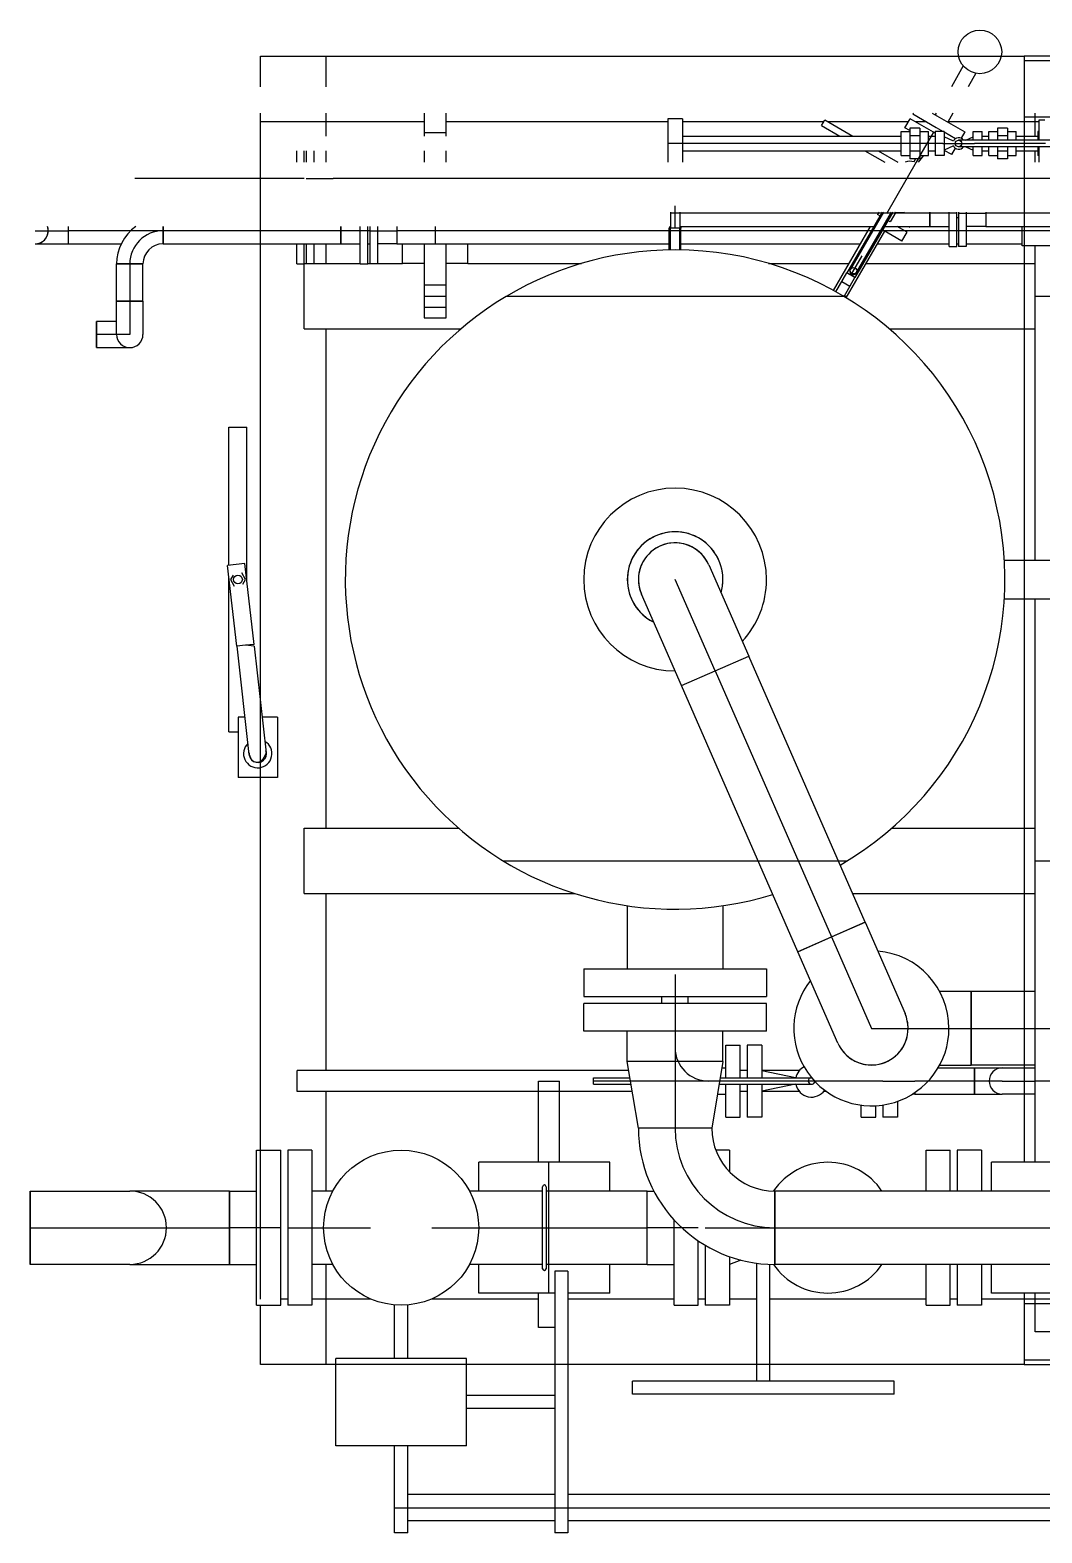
# Model space of a CAD drawing. Header units: inches. Extents: x 517790 to 538444, y 301815 to 302461.
# Drawn here: x 517885.83 to 517888.226, y 302335.547 to 302339.108 of the extents above; entities that cross this region are included whole.
import ezdxf

# ---------------------------------------------------------------- set-up
doc = ezdxf.new("R2010")
doc.units = ezdxf.units.IN
doc.header["$MEASUREMENT"] = 0
doc.layers.add('硅胶总平面底图 工艺装置区', color=253, linetype='Continuous')

msp = doc.modelspace()

# ---------------------------------------------------------------- linework, layer by layer
at = {"layer": '硅胶总平面底图 工艺装置区', "color": 253, "linetype": 'Continuous', "lineweight": -3}
for p, q in [((517886.3758, 302339.0458), (517886.5308, 302339.0458)), ((517886.3758, 302338.9736), (517886.3758, 302339.0458)), ((517886.3758, 302339.0458), (517888.0288, 302339.0458)), ((517886.3758, 302338.9736), (517886.3758, 302339.0458)), ((517886.5308, 302338.9736), (517886.5308, 302339.0458)), ((517888.0401, 302339.0227), (517888.0118, 302338.9736)), ((517888.0288, 302339.0458), (517888.13, 302339.0458)), ((517888.13, 302339.0458), (517888.1841, 302339.0458)), ((517888.3391, 302339.0458), (517888.1841, 302339.0458)), ((517888.1841, 302339.0458), (517888.1841, 302339.0354)), ((517888.1841, 302339.0354), (517888.1841, 302338.9736)), ((517888.1841, 302339.0354), (517888.258, 302339.0354)), ((517888.07, 302339.0054), (517888.0517, 302338.9736)), ((517888.1841, 302338.9736), (517888.1841, 302338.9113)), ((517886.3758, 302338.8564), (517886.3758, 302338.9113)), ((517886.3758, 302338.8908), (517886.3758, 302338.9113)), ((517886.5308, 302338.8564), (517886.5308, 302338.9113)), ((517886.7633, 302338.9113), (517886.7633, 302338.8564)), ((517886.7633, 302338.9113), (517886.7633, 302338.8564)), ((517886.7633, 302338.9113), (517886.7633, 302338.8649)), ((517886.7633, 302338.9113), (517886.7633, 302338.8649)), ((517886.815, 302338.8564), (517886.815, 302338.9113)), ((517886.815, 302338.8564), (517886.815, 302338.9113)), ((517886.815, 302338.8649), (517886.815, 302338.9113)), ((517886.815, 302338.8649), (517886.815, 302338.9113)), ((517887.9219, 302338.9113), (517887.9207, 302338.9092)), ((517887.9207, 302338.9092), (517887.9761, 302338.8772)), ((517887.9663, 302338.9113), (517887.9884, 302338.8985)), ((517887.9758, 302338.9113), (517887.9734, 302338.9072)), ((517888.0157, 302338.9113), (517888.0033, 302338.8899)), ((517888.1841, 302338.9113), (517888.1841, 302338.9011)), ((517888.21, 302338.8564), (517888.21, 302338.9113)), ((517886.3758, 302338.8908), (517886.7633, 302338.8908)), ((517886.815, 302338.8908), (517887.3403, 302338.8908)), ((517887.3403, 302338.8978), (517887.3403, 302338.7948)), ((517887.3747, 302338.8978), (517887.3403, 302338.8978)), ((517887.3747, 302338.8978), (517887.3747, 302338.7948)), ((517887.3747, 302338.8908), (517887.7095, 302338.8908)), ((517887.704, 302338.8814), (517887.7079, 302338.8881)), ((517887.704, 302338.8814), (517887.7474, 302338.8564)), ((517887.7079, 302338.8881), (517887.7118, 302338.8948)), ((517887.7118, 302338.8948), (517887.7784, 302338.8564)), ((517887.7188, 302338.8908), (517887.91, 302338.8908)), ((517887.9018, 302338.8765), (517887.9141, 302338.8978)), ((517887.9133, 302338.8699), (517887.9018, 302338.8765)), ((517887.9373, 302338.8752), (517887.9133, 302338.8752)), ((517887.9133, 302338.8752), (517887.9133, 302338.8571)), ((517887.9695, 302338.8659), (517887.9141, 302338.8978)), ((517887.9264, 302338.8908), (517887.9526, 302338.8908)), ((517887.9373, 302338.8752), (517887.9373, 302338.8571)), ((517887.9761, 302338.8772), (517887.9923, 302338.8678)), ((517887.9884, 302338.8985), (517888.0438, 302338.8665)), ((517888.0038, 302338.8908), (517888.1841, 302338.8908)), ((517888.145, 302338.8752), (517888.1209, 302338.8752)), ((517888.1209, 302338.8752), (517888.1209, 302338.8571)), ((517888.145, 302338.8752), (517888.145, 302338.8571)), ((517888.258, 302338.9011), (517888.1841, 302338.9011)), ((517888.1841, 302338.9011), (517888.1841, 302338.8908)), ((517888.1841, 302338.8908), (517888.1841, 302338.8564)), ((517888.1841, 302338.8908), (517888.2198, 302338.8908)), ((517888.2198, 302338.8469), (517888.2198, 302338.8949)), ((517888.2198, 302338.8949), (517888.233, 302338.8949)), ((517886.3758, 302338.8218), (517886.3758, 302338.8564)), ((517886.7633, 302338.8649), (517886.815, 302338.8649)), ((517886.7633, 302338.8649), (517886.815, 302338.8649)), ((517887.3747, 302338.8391), (517887.3403, 302338.8391)), ((517887.3747, 302338.8564), (517887.8933, 302338.8564)), ((517887.8933, 302338.8391), (517887.3747, 302338.8391)), ((517887.8933, 302338.8391), (517887.8933, 302338.8678)), ((517887.8933, 302338.8678), (517887.9133, 302338.8678)), ((517887.8933, 302338.8104), (517887.8933, 302338.8391)), ((517887.9114, 302338.8391), (517887.8933, 302338.8391)), ((517887.9393, 302338.8391), (517887.9114, 302338.8391)), ((517887.9373, 302338.8571), (517887.9133, 302338.8571)), ((517887.9133, 302338.8571), (517887.9133, 302338.8211)), ((517887.9373, 302338.8678), (517887.9574, 302338.8678)), ((517887.9373, 302338.8571), (517887.9373, 302338.8211)), ((517887.964, 302338.8564), (517887.9375, 302338.8104)), ((517887.9574, 302338.8391), (517887.9393, 302338.8391)), ((517887.9574, 302338.8391), (517887.9574, 302338.8678)), ((517887.9574, 302338.8564), (517887.9738, 302338.8564)), ((517887.9738, 302338.8391), (517887.9574, 302338.8391)), ((517887.9574, 302338.8104), (517887.9574, 302338.8391)), ((517887.9695, 302338.8659), (517887.964, 302338.8564)), ((517887.9738, 302338.8634), (517887.9695, 302338.8659)), ((517887.9738, 302338.8678), (517887.9738, 302338.8391)), ((517887.9951, 302338.8678), (517887.9738, 302338.8678)), ((517887.9918, 302338.8391), (517887.9738, 302338.8391)), ((517887.9738, 302338.8391), (517887.9738, 302338.8104)), ((517887.9918, 302338.8391), (517888.0665, 302338.8391)), ((517887.9951, 302338.8678), (517887.9951, 302338.8391)), ((517887.9951, 302338.8663), (517888.0218, 302338.8508)), ((517888.0166, 302338.8449), (517887.9951, 302338.8548)), ((517887.9951, 302338.8391), (517887.9951, 302338.8104)), ((517888.2668, 302338.8469), (517888.0291, 302338.8469)), ((517888.0438, 302338.8665), (517888.0351, 302338.8516)), ((517888.046, 302338.8469), (517888.0632, 302338.8548)), ((517888.0632, 302338.8469), (517888.0632, 302338.8678)), ((517888.0632, 302338.8678), (517888.0845, 302338.8678)), ((517888.119, 302338.8391), (517888.0665, 302338.8391)), ((517888.0845, 302338.8469), (517888.0845, 302338.8678)), ((517888.0845, 302338.8564), (517888.1009, 302338.8564)), ((517888.1009, 302338.8469), (517888.1009, 302338.8678)), ((517888.1009, 302338.8678), (517888.1209, 302338.8678)), ((517888.1469, 302338.8391), (517888.119, 302338.8391)), ((517888.145, 302338.8571), (517888.1209, 302338.8571)), ((517888.1209, 302338.8571), (517888.1209, 302338.8469)), ((517888.145, 302338.8678), (517888.165, 302338.8678)), ((517888.145, 302338.8571), (517888.145, 302338.8469)), ((517888.2348, 302338.8391), (517888.1469, 302338.8391)), ((517888.165, 302338.8469), (517888.165, 302338.8678)), ((517888.165, 302338.8564), (517888.2167, 302338.8564)), ((517888.1841, 302338.8564), (517888.1841, 302338.8218)), ((517888.2167, 302338.8678), (517888.2167, 302338.8469)), ((517888.2198, 302338.8678), (517888.2167, 302338.8678)), ((517886.3758, 302338.7948), (517886.3758, 302338.8218)), ((517886.4611, 302338.7948), (517886.4611, 302338.8218)), ((517886.4792, 302338.7948), (517886.4792, 302338.8218)), ((517886.4838, 302338.8218), (517886.4838, 302338.7948)), ((517886.5019, 302338.8218), (517886.5019, 302338.7948)), ((517886.5308, 302338.7948), (517886.5308, 302338.8218)), ((517886.7633, 302338.8218), (517886.7633, 302338.7948)), ((517886.7633, 302338.8218), (517886.7633, 302338.7948)), ((517886.815, 302338.7948), (517886.815, 302338.8218)), ((517886.815, 302338.7948), (517886.815, 302338.8218)), ((517887.3747, 302338.8218), (517887.8933, 302338.8218)), ((517887.8072, 302338.8218), (517887.854, 302338.7948)), ((517887.8382, 302338.8218), (517887.885, 302338.7948)), ((517887.8933, 302338.8104), (517887.9133, 302338.8104)), ((517887.9373, 302338.8211), (517887.9133, 302338.8211)), ((517887.9133, 302338.8211), (517887.9133, 302338.803)), ((517887.9373, 302338.803), (517887.9133, 302338.803)), ((517887.9238, 302338.7953), (517887.9268, 302338.803)), ((517887.9332, 302338.803), (517887.9285, 302338.7948)), ((517887.9373, 302338.8101), (517887.9332, 302338.803)), ((517887.9343, 302338.7948), (517887.9468, 302338.8104)), ((517887.9373, 302338.8211), (517887.9373, 302338.803)), ((517887.9373, 302338.8104), (517887.9574, 302338.8104)), ((517887.9375, 302338.8104), (517887.9373, 302338.8101)), ((517887.9574, 302338.8218), (517887.9738, 302338.8218)), ((517887.9951, 302338.8104), (517887.9738, 302338.8104)), ((517888.0166, 302338.8333), (517887.9951, 302338.8234)), ((517888.0126, 302338.8126), (517887.9951, 302338.8227)), ((517888.0126, 302338.8126), (517888.0213, 302338.8277)), ((517888.2668, 302338.8314), (517888.0291, 302338.8314)), ((517888.046, 302338.8314), (517888.0632, 302338.8234)), ((517888.0632, 302338.8104), (517888.0632, 302338.8314)), ((517888.0632, 302338.8104), (517888.0845, 302338.8104)), ((517888.0845, 302338.8104), (517888.0845, 302338.8314)), ((517888.0845, 302338.8218), (517888.1009, 302338.8218)), ((517888.1009, 302338.8104), (517888.1009, 302338.8314)), ((517888.1009, 302338.8104), (517888.1209, 302338.8104)), ((517888.1209, 302338.8314), (517888.1209, 302338.8211)), ((517888.145, 302338.8211), (517888.1209, 302338.8211)), ((517888.1209, 302338.8211), (517888.1209, 302338.803)), ((517888.145, 302338.803), (517888.1209, 302338.803)), ((517888.145, 302338.8314), (517888.145, 302338.8211)), ((517888.145, 302338.8211), (517888.145, 302338.803)), ((517888.145, 302338.8104), (517888.165, 302338.8104)), ((517888.165, 302338.8104), (517888.165, 302338.8314)), ((517888.165, 302338.8218), (517888.2167, 302338.8218)), ((517888.1841, 302338.8218), (517888.1841, 302338.7948)), ((517888.21, 302338.7948), (517888.21, 302338.8218)), ((517888.2167, 302338.8314), (517888.2167, 302338.8104)), ((517888.2198, 302338.8104), (517888.2167, 302338.8104)), ((517888.2198, 302338.7948), (517888.2198, 302338.8314)), ((517886.3758, 302338.6013), (517886.3758, 302338.7948)), ((517887.9285, 302338.7948), (517887.858, 302338.6727)), ((517888.1841, 302338.7948), (517888.1841, 302338.5963)), ((517886.0778, 302338.7564), (517886.0778, 302338.7564)), ((517886.0778, 302338.7564), (517886.0778, 302338.7564)), ((517886.1565, 302338.7564), (517886.0778, 302338.7564)), ((517886.2352, 302338.7564), (517886.1565, 302338.7564)), ((517886.2352, 302338.7564), (517886.2352, 302338.7564)), ((517886.2352, 302338.7564), (517886.2352, 302338.7564)), ((517886.4151, 302338.7564), (517886.2352, 302338.7564)), ((517886.4792, 302338.7564), (517886.4151, 302338.7564)), ((517886.4838, 302338.7564), (517886.5478, 302338.7564)), ((517888.4076, 302338.7564), (517886.5478, 302338.7564)), ((517887.3465, 302338.6767), (517887.3465, 302338.6386)), ((517887.3685, 302338.6738), (517887.3465, 302338.6738)), ((517887.3575, 302338.6767), (517887.3575, 302338.6911)), ((517887.3575, 302338.6386), (517887.3575, 302338.6767)), ((517887.3685, 302338.6767), (517887.3685, 302338.6386)), ((517887.8388, 302338.6738), (517887.3685, 302338.6738)), ((517887.8514, 302338.6767), (517887.7733, 302338.5415)), ((517887.8476, 302338.6767), (517887.7766, 302338.5537)), ((517887.8693, 302338.6767), (517887.7867, 302338.5337)), ((517887.873, 302338.6767), (517887.7957, 302338.5427)), ((517887.8405, 302338.6767), (517887.8369, 302338.6706)), ((517887.8423, 302338.6675), (517887.8369, 302338.6706)), ((517887.8785, 302338.6738), (517887.8388, 302338.6738)), ((517887.8667, 302338.6534), (517887.8614, 302338.6565)), ((517887.88, 302338.6764), (517887.8667, 302338.6534)), ((517887.9605, 302338.6738), (517887.8785, 302338.6738)), ((517887.9605, 302338.6738), (517887.9605, 302338.6767)), ((517887.9605, 302338.6767), (517887.9605, 302338.6426)), ((517888.0245, 302338.6738), (517887.9605, 302338.6738)), ((517887.9605, 302338.6426), (517887.9605, 302338.6738)), ((517888.0064, 302338.6738), (517888.0064, 302338.6767)), ((517888.0064, 302338.595), (517888.0064, 302338.6738)), ((517888.0245, 302338.6738), (517888.0245, 302338.6767)), ((517888.0245, 302338.595), (517888.0245, 302338.6738)), ((517888.0245, 302338.6636), (517888.0291, 302338.6636)), ((517888.0291, 302338.6767), (517888.0291, 302338.6738)), ((517888.0291, 302338.6738), (517888.0932, 302338.6738)), ((517888.0291, 302338.6738), (517888.0291, 302338.595)), ((517888.0473, 302338.6767), (517888.0473, 302338.6738)), ((517888.0473, 302338.6738), (517888.0473, 302338.595)), ((517888.0932, 302338.6767), (517888.0932, 302338.6738)), ((517888.0932, 302338.6767), (517888.0932, 302338.6426)), ((517888.0932, 302338.6738), (517888.0932, 302338.6426)), ((517888.2537, 302338.6738), (517888.0932, 302338.6738)), ((517885.8414, 302338.6324), (517885.8726, 302338.6324)), ((517885.8726, 302338.6324), (517885.9201, 302338.6324)), ((517885.9201, 302338.6426), (517885.9201, 302338.6013)), ((517885.9201, 302338.6426), (517885.9201, 302338.6324)), ((517886.0679, 302338.6324), (517885.9201, 302338.6324)), ((517885.9201, 302338.6324), (517885.9201, 302338.6324)), ((517885.9201, 302338.6324), (517885.9201, 302338.6324)), ((517885.9201, 302338.6324), (517885.9201, 302338.6013)), ((517886.1446, 302338.6324), (517886.0679, 302338.6324)), ((517886.1446, 302338.6013), (517886.1446, 302338.6426)), ((517886.1446, 302338.6426), (517886.1446, 302338.6013)), ((517886.1446, 302338.6324), (517886.1446, 302338.6324)), ((517886.1446, 302338.6324), (517886.1446, 302338.6324)), ((517886.5655, 302338.6324), (517886.1446, 302338.6324)), ((517886.5655, 302338.6324), (517886.5655, 302338.6426)), ((517886.5655, 302338.6426), (517886.5655, 302338.6013)), ((517886.6296, 302338.6324), (517886.5655, 302338.6324)), ((517886.5655, 302338.6013), (517886.5655, 302338.6324)), ((517886.6115, 302338.6324), (517886.6115, 302338.6426)), ((517886.6115, 302338.5537), (517886.6115, 302338.6324)), ((517886.6296, 302338.6324), (517886.6296, 302338.6426)), ((517886.6296, 302338.5537), (517886.6296, 302338.6324)), ((517886.6342, 302338.6324), (517886.6296, 302338.6324)), ((517886.6342, 302338.6426), (517886.6342, 302338.6324)), ((517886.6342, 302338.6324), (517886.6982, 302338.6324)), ((517886.6342, 302338.6324), (517886.6342, 302338.5537)), ((517886.6523, 302338.6426), (517886.6523, 302338.6324)), ((517886.6523, 302338.6324), (517886.6523, 302338.5537)), ((517886.6982, 302338.6426), (517886.6982, 302338.6324)), ((517886.6982, 302338.6426), (517886.6982, 302338.6013)), ((517886.6982, 302338.6324), (517886.6982, 302338.6013)), ((517887.3437, 302338.6324), (517886.6982, 302338.6324)), ((517886.7892, 302338.6426), (517886.7892, 302338.6013)), ((517886.7892, 302338.6426), (517886.7892, 302338.6013)), ((517887.3442, 302338.6426), (517887.3437, 302338.6386)), ((517887.3437, 302338.6386), (517887.3465, 302338.6386)), ((517887.3465, 302338.6386), (517887.3437, 302338.6386)), ((517887.3437, 302338.5868), (517887.3437, 302338.6386)), ((517887.3713, 302338.6324), (517887.3437, 302338.6324)), ((517887.3575, 302338.6386), (517887.3465, 302338.6386)), ((517887.3465, 302338.5869), (517887.3465, 302338.6386)), ((517887.3685, 302338.6386), (517887.3465, 302338.6386)), ((517887.3685, 302338.6386), (517887.3575, 302338.6386)), ((517887.3685, 302338.6426), (517887.8279, 302338.6426)), ((517887.3685, 302338.6386), (517887.3713, 302338.6386)), ((517887.3713, 302338.6386), (517887.3685, 302338.6386)), ((517887.3685, 302338.5869), (517887.3685, 302338.6386)), ((517887.3707, 302338.6426), (517887.3713, 302338.6386)), ((517887.3713, 302338.5868), (517887.3713, 302338.6386)), ((517887.8148, 302338.6324), (517887.3713, 302338.6324)), ((517887.733, 302338.4908), (517887.8207, 302338.6426)), ((517887.7629, 302338.4735), (517887.8541, 302338.6313)), ((517887.9014, 302338.6324), (517887.8148, 302338.6324)), ((517887.8945, 302338.608), (517887.8487, 302338.6345)), ((517887.8534, 302338.6426), (517887.9605, 302338.6426)), ((517887.9068, 302338.6293), (517887.8838, 302338.6426)), ((517887.8945, 302338.608), (517887.9068, 302338.6293)), ((517888.0064, 302338.6324), (517887.9014, 302338.6324)), ((517887.91, 302338.6426), (517887.9134, 302338.6407)), ((517887.9145, 302338.6426), (517887.9134, 302338.6407)), ((517887.9605, 302338.6426), (517888.0064, 302338.6426)), ((517888.0245, 302338.6324), (517888.0064, 302338.6324)), ((517888.0291, 302338.6324), (517888.0245, 302338.6324)), ((517888.0473, 302338.6324), (517888.0291, 302338.6324)), ((517888.0932, 302338.6426), (517888.0473, 302338.6426)), ((517888.1793, 302338.6324), (517888.0473, 302338.6324)), ((517888.0932, 302338.6426), (517888.2537, 302338.6426)), ((517888.1793, 302338.5963), (517888.1793, 302338.6426)), ((517888.3343, 302338.6324), (517888.1793, 302338.6324)), ((517885.8414, 302338.6013), (517885.9201, 302338.6013)), ((517885.9201, 302338.6013), (517886.0455, 302338.6013)), ((517886.1446, 302338.6013), (517886.5655, 302338.6013)), ((517886.3758, 302337.511), (517886.3758, 302338.6013)), ((517886.4611, 302338.5537), (517886.4611, 302338.6013)), ((517886.4792, 302338.5537), (517886.4792, 302338.6013)), ((517886.4838, 302338.6013), (517886.4838, 302338.5537)), ((517886.5019, 302338.6013), (517886.5019, 302338.5537)), ((517886.5308, 302338.5549), (517886.5308, 302338.6013)), ((517886.5655, 302338.6013), (517886.6115, 302338.6013)), ((517886.6296, 302338.6013), (517886.6342, 302338.6013)), ((517886.6982, 302338.6013), (517886.6523, 302338.6013)), ((517886.6982, 302338.6013), (517887.3437, 302338.6013)), ((517886.7117, 302338.5549), (517886.7117, 302338.6013)), ((517886.7633, 302338.6013), (517886.7633, 302338.4258)), ((517886.7633, 302338.6013), (517886.7633, 302338.4258)), ((517886.815, 302338.4258), (517886.815, 302338.6013)), ((517886.815, 302338.4258), (517886.815, 302338.6013)), ((517886.8667, 302338.5549), (517886.8667, 302338.6013)), ((517887.3713, 302338.6013), (517887.7968, 302338.6013)), ((517887.8367, 302338.6013), (517888.0064, 302338.6013)), ((517888.0064, 302338.595), (517888.0245, 302338.595)), ((517888.0245, 302338.6013), (517888.0291, 302338.6013)), ((517888.0473, 302338.595), (517888.0291, 302338.595)), ((517888.0473, 302338.6013), (517888.1793, 302338.6013)), ((517888.3343, 302338.5963), (517888.1793, 302338.5963)), ((517888.1841, 302338.5963), (517888.1841, 302337.8517)), ((517888.21, 302337.8517), (517888.21, 302338.5963)), ((517886.097, 302338.5537), (517886.0347, 302338.5537)), ((517886.0347, 302338.5537), (517886.097, 302338.5537)), ((517886.0347, 302338.4652), (517886.0347, 302338.5537)), ((517886.0658, 302338.5537), (517886.0658, 302338.5537)), ((517886.0658, 302338.5537), (517886.0658, 302338.5537)), ((517886.0658, 302338.5537), (517886.0658, 302338.4652)), ((517886.097, 302338.4652), (517886.097, 302338.5537)), ((517886.4611, 302338.5537), (517886.4792, 302338.5537)), ((517886.4792, 302338.5549), (517886.4838, 302338.5549)), ((517886.4792, 302338.3999), (517886.4792, 302338.5537)), ((517886.5019, 302338.5537), (517886.4838, 302338.5537)), ((517886.5019, 302338.5549), (517886.6115, 302338.5549)), ((517886.6115, 302338.5537), (517886.6296, 302338.5537)), ((517886.6296, 302338.5549), (517886.6342, 302338.5549)), ((517886.6523, 302338.5537), (517886.6342, 302338.5537)), ((517886.6523, 302338.5549), (517886.7117, 302338.5549)), ((517886.7633, 302338.5549), (517886.7117, 302338.5549)), ((517886.8667, 302338.5549), (517886.815, 302338.5549)), ((517886.8667, 302338.5549), (517887.1361, 302338.5549)), ((517887.5789, 302338.5549), (517887.7701, 302338.5549)), ((517887.7766, 302338.5537), (517887.7644, 302338.5326)), ((517887.7766, 302338.5537), (517887.7794, 302338.5521)), ((517887.7861, 302338.5482), (517887.8002, 302338.5725)), ((517887.7913, 302338.5726), (517887.7884, 302338.5743)), ((517887.8075, 302338.5632), (517887.8047, 302338.5649)), ((517887.8099, 302338.5549), (517888.21, 302338.5549)), ((517887.7385, 302338.4878), (517887.7644, 302338.5326)), ((517887.7576, 302338.4767), (517887.7835, 302338.5215)), ((517887.7707, 302338.5289), (517887.7644, 302338.5326)), ((517887.7739, 302338.527), (517887.7644, 302338.5326)), ((517887.7734, 302338.5315), (517887.7707, 302338.5289)), ((517887.7739, 302338.5271), (517887.7861, 302338.5482)), ((517887.7835, 302338.5215), (517887.7739, 302338.527)), ((517887.778, 302338.5289), (517887.7771, 302338.5252)), ((517887.7835, 302338.5215), (517887.7771, 302338.5252)), ((517887.7957, 302338.5427), (517887.7835, 302338.5215)), ((517887.7928, 302338.5443), (517887.7957, 302338.5427)), ((517886.815, 302338.5033), (517886.7633, 302338.5033)), ((517886.815, 302338.5033), (517886.7633, 302338.5033)), ((517886.7633, 302338.5033), (517886.7633, 302338.4516)), ((517886.7633, 302338.5033), (517886.7633, 302338.4516)), ((517886.815, 302338.4516), (517886.815, 302338.5033)), ((517886.815, 302338.4516), (517886.815, 302338.5033)), ((517887.7525, 302338.512), (517887.7716, 302338.501)), ((517886.0347, 302338.4652), (517886.097, 302338.4652)), ((517886.097, 302338.4652), (517886.0347, 302338.4652)), ((517886.0347, 302338.3865), (517886.0347, 302338.4652)), ((517886.0658, 302338.4652), (517886.0658, 302338.4652)), ((517886.0658, 302338.4652), (517886.0658, 302338.4652)), ((517886.0658, 302338.4652), (517886.0658, 302338.3865)), ((517886.097, 302338.4652), (517886.097, 302338.3865)), ((517886.7633, 302338.4774), (517886.815, 302338.4774)), ((517886.7633, 302338.4516), (517886.815, 302338.4516)), ((517886.7633, 302338.4516), (517886.815, 302338.4516)), ((517886.9586, 302338.4774), (517887.7652, 302338.4774)), ((517888.21, 302338.4774), (517888.3, 302338.4774)), ((517885.9871, 302338.4176), (517885.9871, 302338.3553)), ((517885.9871, 302338.3865), (517885.9871, 302338.4176)), ((517886.0347, 302338.4176), (517885.9871, 302338.4176)), ((517886.7633, 302338.4258), (517886.815, 302338.4258)), ((517886.7633, 302338.4258), (517886.815, 302338.4258)), ((517885.9871, 302338.3865), (517885.9871, 302338.3865)), ((517885.9871, 302338.3865), (517885.9871, 302338.3865)), ((517886.0347, 302338.3865), (517885.9871, 302338.3865)), ((517885.9871, 302338.3553), (517885.9871, 302338.3865)), ((517886.0658, 302338.3865), (517886.0347, 302338.3865)), ((517886.4792, 302338.3999), (517886.8503, 302338.3999)), ((517886.5308, 302337.2165), (517886.5308, 302338.3999)), ((517887.8647, 302338.3999), (517888.21, 302338.3999)), ((517885.9871, 302338.3553), (517886.0658, 302338.3553)), ((517886.3007, 302337.8394), (517886.3007, 302338.1667)), ((517886.3007, 302338.1667), (517886.3434, 302338.1667)), ((517886.3434, 302337.8009), (517886.3434, 302338.1667)), ((517886.318, 302337.8413), (517886.2975, 302337.839)), ((517886.3193, 302337.6476), (517886.2975, 302337.839)), ((517886.3386, 302337.8437), (517886.318, 302337.8413)), ((517886.3603, 302337.6522), (517886.3386, 302337.8437)), ((517887.4371, 302337.8406), (517887.5318, 302337.6242)), ((517888.1373, 302337.8517), (517888.2465, 302337.8517)), ((517888.1841, 302337.8517), (517888.1841, 302337.7598)), ((517886.3007, 302337.4449), (517886.3007, 302337.8107)), ((517886.3103, 302337.8163), (517886.3042, 302337.8058)), ((517886.3042, 302337.8058), (517886.3131, 302337.7903)), ((517886.331, 302337.8213), (517886.3309, 302337.8213)), ((517886.34, 302337.8058), (517886.331, 302337.8213)), ((517886.3339, 302337.7952), (517886.34, 302337.8058)), ((517887.4521, 302337.5893), (517887.3575, 302337.8058)), ((517886.3131, 302337.7903), (517886.3132, 302337.7903)), ((517887.3725, 302337.5545), (517887.2778, 302337.7709)), ((517888.1373, 302337.7598), (517888.2465, 302337.7598)), ((517888.1841, 302337.7598), (517888.1841, 302336.8293)), ((517888.21, 302336.4249), (517888.21, 302337.7598)), ((517886.3398, 302337.6499), (517886.3193, 302337.6476)), ((517886.3489, 302337.391), (517886.3198, 302337.6476)), ((517886.3603, 302337.6522), (517886.3398, 302337.6499)), ((517886.3603, 302337.6476), (517886.3398, 302337.6499)), ((517886.3434, 302337.6495), (517886.3434, 302337.6503)), ((517886.3603, 302337.6476), (517886.389, 302337.3955)), ((517887.3725, 302337.5545), (517887.5318, 302337.6242)), ((517887.4521, 302337.5893), (517887.5318, 302337.6242)), ((517887.8075, 302336.9936), (517887.5318, 302337.6242)), ((517887.3725, 302337.5545), (517887.4521, 302337.5893)), ((517887.4521, 302337.5894), (517887.4521, 302337.5894)), ((517887.4521, 302337.5894), (517887.4521, 302337.5893)), ((517887.4521, 302337.5893), (517887.7278, 302336.9588)), ((517887.6482, 302336.9239), (517887.3725, 302337.5545)), ((517886.3758, 302337.3364), (517886.3758, 302337.511)), ((517886.3007, 302337.4449), (517886.3224, 302337.4449)), ((517886.3224, 302337.4799), (517886.3224, 302337.3364)), ((517886.3388, 302337.4799), (517886.3224, 302337.4799)), ((517886.4154, 302337.4799), (517886.3794, 302337.4799)), ((517886.4154, 302337.4799), (517886.4154, 302337.3364)), ((517886.4154, 302337.3364), (517886.3224, 302337.3364)), ((517886.3758, 302336.4536), (517886.3758, 302337.3364)), ((517886.4792, 302337.2165), (517886.8447, 302337.2165)), ((517886.4792, 302337.0615), (517886.4792, 302337.2165)), ((517887.8703, 302337.2165), (517888.21, 302337.2165)), ((517886.9505, 302337.139), (517887.7645, 302337.139)), ((517888.21, 302337.139), (517888.3, 302337.139)), ((517886.4792, 302337.0615), (517887.1203, 302337.0615)), ((517886.5308, 302336.6423), (517886.5308, 302337.0615)), ((517887.7778, 302337.0615), (517888.21, 302337.0615)), ((517887.2443, 302337.0328), (517887.2443, 302336.8835)), ((517887.4707, 302337.0328), (517887.4707, 302336.8835)), ((517887.8075, 302336.9936), (517887.6482, 302336.9239)), ((517887.7278, 302336.9588), (517887.8075, 302336.9936)), ((517887.8075, 302336.9936), (517887.9021, 302336.7772)), ((517887.6482, 302336.9239), (517887.7278, 302336.9588)), ((517887.7278, 302336.9588), (517887.7278, 302336.9588)), ((517887.7278, 302336.9588), (517887.7278, 302336.9588)), ((517887.7278, 302336.9588), (517887.8225, 302336.7423)), ((517887.7428, 302336.7075), (517887.6482, 302336.9239)), ((517887.141, 302336.8835), (517887.3575, 302336.8835)), ((517887.141, 302336.8835), (517887.141, 302336.8179)), ((517887.3575, 302336.8835), (517887.574, 302336.8835)), ((517887.574, 302336.8835), (517887.574, 302336.8179)), ((517887.3575, 302336.8696), (517887.3575, 302336.8179)), ((517887.141, 302336.8179), (517887.3575, 302336.8179)), ((517887.3263, 302336.8014), (517887.3263, 302336.8179)), ((517887.3575, 302336.8179), (517887.574, 302336.8179)), ((517887.3575, 302336.8179), (517887.3575, 302336.8014)), ((517887.3887, 302336.8014), (517887.3887, 302336.8179)), ((517888.0587, 302336.8293), (517887.9843, 302336.8293)), ((517888.0587, 302336.8293), (517888.0587, 302336.7423)), ((517888.0587, 302336.7423), (517888.0587, 302336.8293)), ((517888.21, 302336.8293), (517888.0587, 302336.8293)), ((517888.1841, 302336.8293), (517888.1841, 302336.6554)), ((517887.3575, 302336.8014), (517887.141, 302336.8014)), ((517887.141, 302336.7358), (517887.141, 302336.8014)), ((517887.3575, 302336.8014), (517887.3575, 302336.6636)), ((517887.574, 302336.8014), (517887.3575, 302336.8014)), ((517887.574, 302336.7358), (517887.574, 302336.8014)), ((517887.3575, 302336.7358), (517887.141, 302336.7358)), ((517887.2443, 302336.6636), (517887.2443, 302336.7358)), ((517887.574, 302336.7358), (517887.3575, 302336.7358)), ((517887.4707, 302336.6636), (517887.4707, 302336.7358)), ((517887.8225, 302336.7423), (517888.0062, 302336.7423)), ((517888.0062, 302336.7423), (517888.0587, 302336.7423)), ((517888.0587, 302336.7423), (517888.0587, 302336.7423)), ((517888.0587, 302336.7423), (517888.0587, 302336.7423)), ((517888.0587, 302336.7423), (517888.0587, 302336.6554)), ((517888.0587, 302336.7423), (517888.21, 302336.7423)), ((517888.0587, 302336.6554), (517888.0587, 302336.7423)), ((517888.21, 302336.7423), (517888.3133, 302336.7423)), ((517887.4774, 302336.6252), (517887.4774, 302336.7028)), ((517887.4774, 302336.7028), (517887.5118, 302336.7028)), ((517887.5118, 302336.6252), (517887.5118, 302336.7028)), ((517887.5283, 302336.7028), (517887.5283, 302336.6252)), ((517887.5628, 302336.7028), (517887.5283, 302336.7028)), ((517887.5628, 302336.7028), (517887.5628, 302336.6252)), ((517887.3575, 302336.6636), (517887.2443, 302336.6636)), ((517887.2705, 302336.5061), (517887.2443, 302336.6636)), ((517887.3575, 302336.6636), (517887.2443, 302336.6636)), ((517887.3575, 302336.6636), (517887.3575, 302336.5061)), ((517887.4707, 302336.6636), (517887.3575, 302336.6636)), ((517887.4707, 302336.6636), (517887.3575, 302336.6636)), ((517887.4707, 302336.6636), (517887.4444, 302336.5061)), ((517886.4621, 302336.5927), (517886.4621, 302336.6423)), ((517887.2479, 302336.6423), (517886.4621, 302336.6423)), ((517887.4682, 302336.6486), (517887.4774, 302336.6486)), ((517887.5283, 302336.6423), (517887.5118, 302336.6423)), ((517887.6518, 302336.6423), (517887.5628, 302336.6423)), ((517887.6428, 302336.6252), (517887.5628, 302336.6416)), ((517887.9805, 302336.6486), (517888.0669, 302336.6486)), ((517887.9843, 302336.6554), (517888.0587, 302336.6554)), ((517888.21, 302336.6554), (517888.0587, 302336.6554)), ((517888.0669, 302336.6175), (517888.0669, 302336.6486)), ((517888.0669, 302336.6486), (517888.1325, 302336.6486)), ((517888.0669, 302336.6486), (517888.0669, 302336.5863)), ((517888.1325, 302336.6486), (517888.21, 302336.6486)), ((517888.1841, 302336.6554), (517888.1841, 302336.6486)), ((517888.1841, 302336.6486), (517888.1841, 302336.5863)), ((517887.2561, 302336.5927), (517886.4621, 302336.5927)), ((517886.5308, 302336.3568), (517886.5308, 302336.5927)), ((517887.0339, 302336.6175), (517887.0835, 302336.6175)), ((517887.0339, 302336.4249), (517887.0339, 302336.6175)), ((517887.0835, 302336.4249), (517887.0835, 302336.6175)), ((517887.164, 302336.6175), (517887.164, 302336.6252)), ((517887.164, 302336.6252), (517887.2507, 302336.6252)), ((517887.164, 302336.6097), (517887.164, 302336.6175)), ((517887.4362, 302336.6175), (517887.164, 302336.6175)), ((517887.164, 302336.6097), (517887.2533, 302336.6097)), ((517887.4362, 302336.6175), (517887.4362, 302336.6175)), ((517887.4362, 302336.6175), (517887.4362, 302336.6175)), ((517887.5118, 302336.6175), (517887.4362, 302336.6175)), ((517887.4617, 302336.6097), (517887.6807, 302336.6097)), ((517887.4643, 302336.6252), (517887.6807, 302336.6252)), ((517887.4774, 302336.5322), (517887.4774, 302336.6097)), ((517887.5283, 302336.6175), (517887.5118, 302336.6175)), ((517887.5118, 302336.5322), (517887.5118, 302336.6097)), ((517887.5283, 302336.5927), (517887.5118, 302336.5927)), ((517887.6877, 302336.6175), (517887.5283, 302336.6175)), ((517887.5283, 302336.6097), (517887.5283, 302336.5322)), ((517887.5628, 302336.6097), (517887.5628, 302336.5322)), ((517887.6428, 302336.6097), (517887.5628, 302336.5933)), ((517887.6518, 302336.5927), (517887.5628, 302336.5927)), ((517887.8331, 302336.6175), (517887.6877, 302336.6175)), ((517887.7159, 302336.5927), (517887.7096, 302336.5927)), ((517887.8496, 302336.6175), (517887.8331, 302336.6175)), ((517887.8496, 302336.6175), (517887.9252, 302336.6175)), ((517887.9572, 302336.6175), (517887.9252, 302336.6175)), ((517887.9252, 302336.59), (517887.9252, 302336.5863)), ((517887.9252, 302336.59), (517887.9252, 302336.5863)), ((517888.0669, 302336.6175), (517887.9572, 302336.6175)), ((517888.0669, 302336.6175), (517888.0669, 302336.6175)), ((517888.1013, 302336.6175), (517888.0669, 302336.6175)), ((517888.0669, 302336.6175), (517888.0669, 302336.6175)), ((517888.0669, 302336.5863), (517888.0669, 302336.6175)), ((517888.1325, 302336.6175), (517888.1013, 302336.6175)), ((517888.1325, 302336.6175), (517888.21, 302336.6175)), ((517888.21, 302336.6175), (517888.2112, 302336.6175)), ((517888.2112, 302336.6175), (517888.2112, 302336.6175)), ((517888.2112, 302336.6175), (517888.2112, 302336.6175)), ((517888.2868, 302336.6175), (517888.2112, 302336.6175)), ((517887.4578, 302336.5863), (517887.4774, 302336.5863)), ((517887.7986, 302336.5322), (517887.7986, 302336.5602)), ((517887.8331, 302336.5322), (517887.8331, 302336.5589)), ((517887.8496, 302336.5606), (517887.8496, 302336.5322)), ((517887.884, 302336.5692), (517887.884, 302336.5322)), ((517887.9252, 302336.5863), (517887.9195, 302336.5863)), ((517887.9252, 302336.5863), (517888.0669, 302336.5863)), ((517888.0669, 302336.5863), (517888.1325, 302336.5863)), ((517888.21, 302336.5863), (517888.1325, 302336.5863)), ((517888.1841, 302336.5863), (517888.1841, 302336.4249)), ((517887.4774, 302336.5322), (517887.5118, 302336.5322)), ((517887.5628, 302336.5322), (517887.5283, 302336.5322)), ((517887.7986, 302336.5322), (517887.8331, 302336.5322)), ((517887.884, 302336.5322), (517887.8496, 302336.5322)), ((517887.3575, 302336.5061), (517887.2705, 302336.5061)), ((517887.4444, 302336.5061), (517887.2705, 302336.5061)), ((517887.4444, 302336.5061), (517887.3575, 302336.5061)), ((517887.3575, 302336.5061), (517887.3575, 302336.5061)), ((517887.3575, 302336.5061), (517887.3575, 302336.5061)), ((517886.3659, 302336.2699), (517886.3659, 302336.4536)), ((517886.3659, 302336.4536), (517886.4233, 302336.4536)), ((517886.3758, 302336.1008), (517886.3758, 302336.4536)), ((517886.4233, 302336.2699), (517886.4233, 302336.4536)), ((517886.4398, 302336.4536), (517886.4398, 302336.2699)), ((517886.4973, 302336.4536), (517886.4398, 302336.4536)), ((517886.4973, 302336.4536), (517886.4973, 302336.2699)), ((517887.4863, 302336.4536), (517887.454, 302336.4536)), ((517887.4863, 302336.4536), (517887.4863, 302336.4025)), ((517887.952, 302336.3568), (517887.952, 302336.4536)), ((517887.952, 302336.4536), (517888.0094, 302336.4536)), ((517888.0094, 302336.3568), (517888.0094, 302336.4536)), ((517888.026, 302336.4536), (517888.026, 302336.3568)), ((517888.0834, 302336.4536), (517888.026, 302336.4536)), ((517888.0834, 302336.4536), (517888.0834, 302336.3568)), ((517886.8928, 302336.3568), (517886.8928, 302336.4249)), ((517887.2028, 302336.4249), (517886.8928, 302336.4249)), ((517887.0587, 302336.1149), (517887.0587, 302336.4249)), ((517887.2028, 302336.3568), (517887.2028, 302336.4249)), ((517888.4166, 302336.4249), (517888.1066, 302336.4249)), ((517888.1066, 302336.3568), (517888.1066, 302336.4249)), ((517885.8296, 302336.3568), (517885.8296, 302336.183)), ((517885.8296, 302336.3568), (517886.0658, 302336.3568)), ((517885.8296, 302336.2699), (517885.8296, 302336.3568)), ((517886.302, 302336.3568), (517886.0658, 302336.3568)), ((517886.302, 302336.2699), (517886.302, 302336.3568)), ((517886.302, 302336.3568), (517886.3659, 302336.3568)), ((517886.302, 302336.3568), (517886.302, 302336.2699)), ((517886.5468, 302336.3568), (517886.4973, 302336.3568)), ((517887.0436, 302336.3568), (517886.8705, 302336.3568)), ((517887.0436, 302336.1728), (517887.0436, 302336.367)), ((517887.0519, 302336.367), (517887.0519, 302336.1728)), ((517887.2911, 302336.3568), (517887.0519, 302336.3568)), ((517887.2911, 302336.2699), (517887.2911, 302336.3568)), ((517887.2911, 302336.2699), (517887.2911, 302336.3568)), ((517887.2911, 302336.3568), (517887.3071, 302336.3568)), ((517887.5937, 302336.2699), (517887.5937, 302336.3568)), ((517888.2575, 302336.3568), (517887.5937, 302336.3568)), ((517887.5937, 302336.3568), (517887.5937, 302336.183)), ((517885.8296, 302336.2699), (517885.8296, 302336.2699)), ((517885.8296, 302336.2699), (517885.8296, 302336.2699)), ((517885.8296, 302336.2699), (517886.0658, 302336.2699)), ((517885.8296, 302336.183), (517885.8296, 302336.2699)), ((517886.0658, 302336.2699), (517886.1528, 302336.2699)), ((517886.1528, 302336.2699), (517886.302, 302336.2699)), ((517886.4233, 302336.2699), (517886.302, 302336.2699)), ((517886.302, 302336.183), (517886.302, 302336.2699)), ((517886.302, 302336.2699), (517886.302, 302336.2699)), ((517886.302, 302336.2699), (517886.302, 302336.2699)), ((517886.302, 302336.2699), (517886.302, 302336.183)), ((517886.3659, 302336.0862), (517886.3659, 302336.2699)), ((517886.4233, 302336.0862), (517886.4233, 302336.2699)), ((517886.4398, 302336.2699), (517886.5249, 302336.2699)), ((517886.4398, 302336.2699), (517886.4398, 302336.0862)), ((517886.4973, 302336.2699), (517886.4973, 302336.0862)), ((517886.5249, 302336.2699), (517886.5611, 302336.2699)), ((517886.5611, 302336.2699), (517886.636, 302336.2699)), ((517886.5611, 302336.2699), (517886.5611, 302336.2699)), ((517886.7812, 302336.2699), (517886.8561, 302336.2699)), ((517886.8561, 302336.2699), (517886.8561, 302336.2699)), ((517886.8561, 302336.2699), (517886.8561, 302336.2699)), ((517886.8561, 302336.2699), (517886.8923, 302336.2699)), ((517886.8923, 302336.2699), (517887.0436, 302336.2699)), ((517887.0436, 302336.2699), (517887.0519, 302336.2699)), ((517887.0519, 302336.2699), (517887.2911, 302336.2699)), ((517887.2911, 302336.183), (517887.2911, 302336.2699)), ((517887.3732, 302336.2699), (517887.2911, 302336.2699)), ((517887.2911, 302336.183), (517887.2911, 302336.2699)), ((517887.3549, 302336.2699), (517887.3549, 302336.2884)), ((517887.3549, 302336.0862), (517887.3549, 302336.2699)), ((517887.4123, 302336.2699), (517887.3732, 302336.2699)), ((517887.4289, 302336.2699), (517887.5937, 302336.2699)), ((517887.5937, 302336.2699), (517888.2575, 302336.2699)), ((517887.5937, 302336.183), (517887.5937, 302336.2699)), ((517887.5937, 302336.2699), (517887.5937, 302336.2699)), ((517887.5937, 302336.2699), (517887.5937, 302336.2699)), ((517887.4123, 302336.0862), (517887.4123, 302336.2387)), ((517887.4289, 302336.2282), (517887.4289, 302336.0862)), ((517887.4863, 302336.2013), (517887.4863, 302336.183)), ((517887.4863, 302336.2013), (517887.4863, 302336.0862)), ((517886.0658, 302336.183), (517885.8296, 302336.183)), ((517886.0658, 302336.183), (517886.302, 302336.183)), ((517886.302, 302336.183), (517886.3659, 302336.183)), ((517886.5468, 302336.183), (517886.4973, 302336.183)), ((517886.5308, 302335.9458), (517886.5308, 302336.183)), ((517887.0436, 302336.183), (517886.8705, 302336.183)), ((517886.8928, 302336.1149), (517886.8928, 302336.183)), ((517887.2911, 302336.183), (517887.0519, 302336.183)), ((517887.0723, 302336.1666), (517887.0723, 302335.5466)), ((517887.1033, 302336.1666), (517887.0723, 302336.1666)), ((517887.1033, 302336.1666), (517887.1033, 302335.5466)), ((517887.2028, 302336.1149), (517887.2028, 302336.183)), ((517887.2911, 302336.183), (517887.3549, 302336.183)), ((517887.5134, 302336.1931), (517887.4863, 302336.183)), ((517887.5507, 302335.9062), (517887.5507, 302336.1858)), ((517887.5817, 302335.9062), (517887.5817, 302336.1832)), ((517888.2575, 302336.183), (517887.5937, 302336.183)), ((517887.952, 302336.0862), (517887.952, 302336.183)), ((517888.0094, 302336.0862), (517888.0094, 302336.183)), ((517888.026, 302336.183), (517888.026, 302336.0862)), ((517888.0834, 302336.183), (517888.0834, 302336.0862)), ((517888.1066, 302336.1149), (517888.1066, 302336.183)), ((517886.4398, 302336.1008), (517886.4233, 302336.1008)), ((517886.6368, 302336.1008), (517886.4973, 302336.1008)), ((517887.0339, 302336.1008), (517886.7804, 302336.1008)), ((517887.0723, 302336.1149), (517886.8928, 302336.1149)), ((517887.0339, 302336.0333), (517887.0339, 302336.1149)), ((517887.2028, 302336.1149), (517887.1033, 302336.1149)), ((517887.3549, 302336.1008), (517887.1033, 302336.1008)), ((517887.4289, 302336.1008), (517887.4123, 302336.1008)), ((517887.5507, 302336.1008), (517887.4863, 302336.1008)), ((517887.952, 302336.1008), (517887.5817, 302336.1008)), ((517888.026, 302336.1008), (517888.0094, 302336.1008)), ((517888.1841, 302336.1008), (517888.0834, 302336.1008)), ((517888.4166, 302336.1149), (517888.1066, 302336.1149)), ((517888.1841, 302336.1149), (517888.1841, 302336.1008)), ((517888.1841, 302336.1008), (517888.1841, 302336.0905)), ((517888.3391, 302336.1008), (517888.1841, 302336.1008)), ((517888.21, 302336.0233), (517888.21, 302336.1149)), ((517886.3659, 302336.0862), (517886.4233, 302336.0862)), ((517886.3758, 302335.9458), (517886.3758, 302336.0862)), ((517886.3758, 302335.9458), (517886.3758, 302336.0862)), ((517886.4973, 302336.0862), (517886.4398, 302336.0862)), ((517886.6931, 302335.9599), (517886.6931, 302336.0868)), ((517886.7241, 302335.9599), (517886.7241, 302336.0868)), ((517887.3549, 302336.0862), (517887.4123, 302336.0862)), ((517887.4863, 302336.0862), (517887.4289, 302336.0862)), ((517887.952, 302336.0862), (517888.0094, 302336.0862)), ((517888.0834, 302336.0862), (517888.026, 302336.0862)), ((517888.1841, 302336.0905), (517888.258, 302336.0905)), ((517888.1841, 302336.0905), (517888.1841, 302335.9561)), ((517887.0723, 302336.0333), (517887.0339, 302336.0333)), ((517888.3133, 302336.0233), (517888.21, 302336.0233)), ((517886.8636, 302335.9599), (517886.5536, 302335.9599)), ((517886.5536, 302335.7532), (517886.5536, 302335.9599)), ((517886.8636, 302335.7532), (517886.8636, 302335.9599)), ((517888.258, 302335.9561), (517888.1841, 302335.9561)), ((517888.1841, 302335.9561), (517888.1841, 302335.9458)), ((517886.5536, 302335.9458), (517886.3758, 302335.9458)), ((517886.5308, 302335.9458), (517886.3758, 302335.9458)), ((517886.8636, 302335.9458), (517886.5536, 302335.9458)), ((517887.0723, 302335.9458), (517886.8636, 302335.9458)), ((517887.1033, 302335.9458), (517887.0723, 302335.9458)), ((517887.5507, 302335.9458), (517887.1033, 302335.9458)), ((517887.5817, 302335.9458), (517887.5507, 302335.9458)), ((517888.1841, 302335.9458), (517887.5817, 302335.9458)), ((517888.1841, 302335.9458), (517888.3391, 302335.9458)), ((517887.5662, 302335.9062), (517887.2562, 302335.9062)), ((517887.2562, 302335.8752), (517887.2562, 302335.9062)), ((517887.8762, 302335.9062), (517887.5662, 302335.9062)), ((517887.8762, 302335.8752), (517887.8762, 302335.9062)), ((517887.0723, 302335.8721), (517886.8636, 302335.8721)), ((517887.5662, 302335.8752), (517887.2562, 302335.8752)), ((517887.8762, 302335.8752), (517887.5662, 302335.8752)), ((517887.0723, 302335.8411), (517886.8636, 302335.8411)), ((517886.8636, 302335.7532), (517886.5536, 302335.7532)), ((517886.6931, 302335.5466), (517886.6931, 302335.7532)), ((517886.7241, 302335.5466), (517886.7241, 302335.7532)), ((517887.0723, 302335.6375), (517886.7241, 302335.6375)), ((517888.737, 302335.6375), (517887.1033, 302335.6375)), ((517886.6931, 302335.6063), (517886.7241, 302335.6063)), ((517886.7241, 302335.6063), (517887.0723, 302335.6063)), ((517887.0723, 302335.6063), (517887.1033, 302335.6063)), ((517887.1033, 302335.6063), (517888.737, 302335.6063)), ((517887.0723, 302335.5751), (517886.7241, 302335.5751)), ((517888.737, 302335.5751), (517887.1033, 302335.5751)), ((517886.7241, 302335.5466), (517886.6931, 302335.5466)), ((517887.1033, 302335.5466), (517887.0723, 302335.5466))]:
    msp.add_line(p, q, dxfattribs=at)
for centre, radius in [((517888.0794, 302339.0562), 0.0517), ((517888.0291, 302338.8391), 0.00775), ((517887.78, 302338.5376), 0.00775), ((517886.3221, 302337.8058), 0.0103), ((517886.7086, 302336.2699), 0.1837)]:
    msp.add_circle(centre, radius, dxfattribs=at)
for centre, radius, start, end in [((517888.0291, 302338.8391), 0.0138, 34.0395, 155.311), ((517888.0291, 302338.8391), 0.0138, 204.689, 325.9605), ((517887.9137, 302338.7693), 0.0279, 68.7943, 113.5288), ((517887.8894, 302338.7271), 0.0517, 257.455, 282.545), ((517885.8414, 302338.6324), 0.0312, 270, 19.0353), ((517885.8414, 302338.6324), 0.0312, 270, 0), ((517885.8414, 302338.6324), 0.0312, 0, 19.0353), ((517886.1446, 302338.5537), 0.1099, 126.0106, 180), ((517886.1446, 302338.5537), 0.0787, 90, 180), ((517886.1446, 302338.5537), 0.0476, 90, 180), ((517887.3575, 302337.8058), 0.7812, 90, 287.2277), ((517887.3575, 302337.8058), 0.7812, 90, 287.2277), ((517887.3575, 302337.8058), 0.7812, 300.0074, 90), ((517887.3575, 302337.8058), 0.7812, 300.0074, 90), ((517887.78, 302338.5376), 0.00899, 119.5553, 222.9561), ((517887.78, 302338.5376), 0.00899, 257.0439, 0), ((517887.78, 302338.5376), 0.00899, 0, 0.4447), ((517886.0658, 302338.3865), 0.0312, 180, 0), ((517886.0658, 302338.3865), 0.0312, 180, 0), ((517887.3575, 302337.8058), 0.2165, 0, 269.9446), ((517887.3575, 302337.8058), 0.1132, 343.8026, 180), ((517887.3575, 302337.8058), 0.1132, 0, 243.4325), ((517887.3575, 302337.8058), 0.0869, 23.6175, 180), ((517887.3575, 302337.8058), 0.0869, 23.6175, 203.6175), ((517887.3575, 302337.8058), 0.1132, 180, 243.4325), ((517887.3575, 302337.8058), 0.0869, 180, 203.6175), ((517887.3575, 302337.8058), 0.1132, 343.8026, 0), ((517887.3575, 302337.8058), 0.2165, 317.2905, 0), ((517886.3689, 302337.3932), 0.0336, 133.3282, 59.6292), ((517886.3689, 302337.3932), 0.0207, 173.5213, 19.4361), ((517887.8225, 302336.7423), 0.1837, 0, 85.3744), ((517887.8225, 302336.7423), 0.1837, 141.8607, 0), ((517887.8225, 302336.7423), 0.0869, 203.6175, 23.6175), ((517887.8225, 302336.7423), 0.0869, 0, 23.6175), ((517887.8225, 302336.7423), 0.0869, 203.6175, 0), ((517887.4362, 302336.6962), 0.0787, 180, 270), ((517887.6807, 302336.6175), 0.0381, 117.7515, 168.2605), ((517888.1325, 302336.6175), 0.0312, 90, 270), ((517888.1325, 302336.6175), 0.0312, 90, 270), ((517887.6807, 302336.6175), 0.0381, 191.7395, 324.9973), ((517887.6807, 302336.6175), 0.00775, 88.3217, 180), ((517887.6807, 302336.6175), 0.00775, 180, 354.4271), ((517887.5937, 302336.5061), 0.3232, 180, 270), ((517887.5937, 302336.5061), 0.2362, 180, 270), ((517887.5937, 302336.5061), 0.1493, 180, 270), ((517887.7191, 302336.2699), 0.155, 34.1192, 145.8686), ((517886.0658, 302336.2699), 0.0869, 270, 90), ((517886.0658, 302336.2699), 0.0869, 0, 90), ((517887.0478, 302336.367), 0.00413, 0, 180), ((517886.0658, 302336.2699), 0.0869, 270, 0), ((517887.0478, 302336.1728), 0.00413, 180, 0), ((517887.7191, 302336.2699), 0.155, 214.1135, 270), ((517887.7191, 302336.2699), 0.155, 270, 325.8808)]:
    msp.add_arc(centre, radius, start, end, dxfattribs=at)
msp.add_ellipse((517886.3689, 302337.3932), major_axis=(0.0023, -0.0205), ratio=0.974537, start_param=4.712389, end_param=6.283185, dxfattribs=at)
msp.add_open_spline([(517886.389, 302337.3955), (517886.389, 302337.395), (517886.389, 302337.3946), (517886.3891, 302337.3942), (517886.3892, 302337.3921), (517886.389, 302337.3899), (517886.3884, 302337.3878), (517886.3882, 302337.3871), (517886.388, 302337.3864), (517886.3878, 302337.3858), (517886.387, 302337.3837), (517886.3859, 302337.3817), (517886.3845, 302337.3799), (517886.383, 302337.3782), (517886.3813, 302337.3767), (517886.3794, 302337.3755), (517886.3776, 302337.3744), (517886.3755, 302337.3735), (517886.3734, 302337.3731), (517886.3727, 302337.3729), (517886.372, 302337.3728), (517886.3713, 302337.3727)], degree=3, knots=[0, 0, 0, 0, 0.00119736, 0.00119736, 0.00119736, 0.00743231, 0.00743231, 0.00743231, 0.00948961, 0.00948961, 0.00948961, 0.01600689, 0.01600689, 0.01600689, 0.0224761, 0.0224761, 0.0224761, 0.02880032, 0.02880032, 0.02880032, 0.03087421, 0.03087421, 0.03087421, 0.03087421], dxfattribs=at)
msp.add_open_spline([(517886.389, 302337.3955), (517886.3889, 302337.3954), (517886.3808, 302337.3738), (517886.3713, 302337.3727)], degree=3, dxfattribs=at)

doc.saveas('drawing.dxf')
